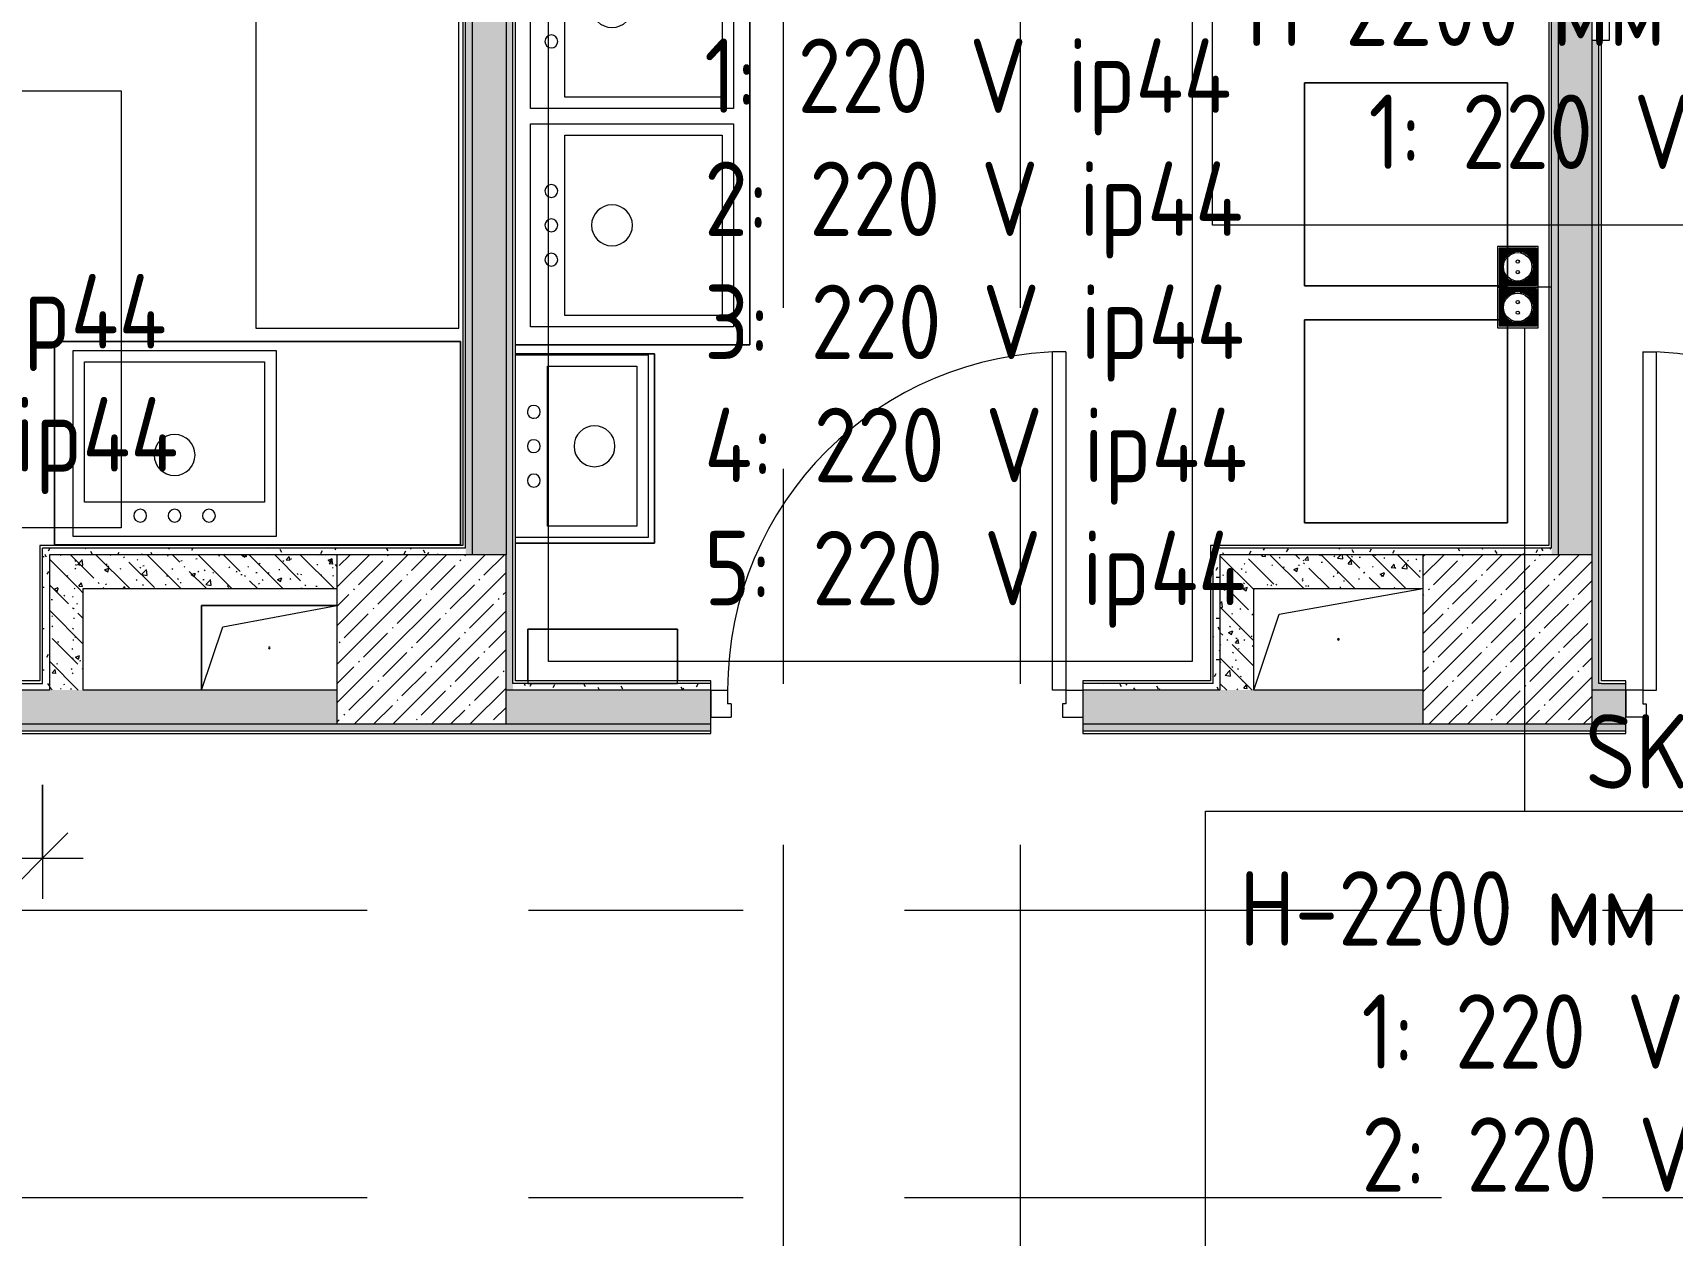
# Model space of a CAD drawing. Header units: millimetres. Extents: x 35881 to 234190, y -8553 to 29063.
# Drawn here: x 72641 to 77487, y 21189 to 24743 of the extents above; entities that cross this region are included whole.
import ezdxf

# ---------------------------------------------------------------- set-up
doc = ezdxf.new("R2010")
doc.units = ezdxf.units.MM
doc.linetypes.add('Осевая', pattern=[3175, 635, -476.25, 1587.5, -476.25])
for name, color, linetype, lineweight in [('A-ANNO-DIMS', 7, 'Continuous', 9), ('A-ANNO-DIMS-100', 7, 'Continuous', 9), ('A-DETL-GENF', 7, 'Continuous', 9), ('A-DOOR', 7, 'Continuous', 9), ('A-DOOR-1', 7, 'Continuous', 13), ('A-DOOR-FRAM', 7, 'Continuous', 13), ('A-GENM', 7, 'Continuous', 9), ('A-WALL', 7, 'Continuous', 9), ('E-ELEC-FIXT-IDEN', 7, 'Continuous', 9), ('I-WALL', 7, 'Continuous', 9), ('P-SANR-FIXT', 7, 'Continuous', 9), ('S-COLS', 7, 'Continuous', 9), ('Оси-2', 7, 'Осевая', 9), ('Электрические приборы', 7, 'Continuous', 9)]:
    doc.layers.add(name, color=color, linetype=linetype, lineweight=lineweight)
for name, color, linetype, lineweight, true_color in [('A-WALL-1', 7, 'Continuous', 9, 0x3c3c3c), ('A-WALL-FNSH-1', 7, 'Continuous', 9, 0x3c3c3c), ('I-FURN-1', 7, 'Continuous', 9, 0xf0f0f0), ('Оси розеток', 7, 'Continuous', 9, 0xff1e23)]:
    doc.layers.add(name, color=color, linetype=linetype, lineweight=lineweight, true_color=true_color)
doc.styles.add('GOST Common', font='GOST_Common.ttf', dxfattribs={"width": 0.9, "height": 220})
doc.styles.add('ISOCPEUR', font='isocpeur.ttf', dxfattribs={"width": 0.9, "height": 250})
doc.dimstyles.new('ISO-2_5_0_9К_БОЛЬШОЙ', dxfattribs={"dimscale": 304.8, "dimtxt": 248.995294, "dimasz": 0.492126, "dimexe": 0.393701, "dimexo": 0.984252, "dimgap": 0, "dimtad": 1, "dimdec": 0, "dimrnd": 10, "dimzin": 0, "dimdsep": 46, "dimtxsty": 'ISOCPEUR', "dimblk1": 'OBLIQUE', "dimblk2": 'OBLIQUE', "dimsah": 1, "dimcen": 0.09, "dimdle": 0.393701, "dimazin": 0, "dimtfac": 1, "dimtdec": 4, "dimtix": 1, "dimtmove": 0, "dimatfit": 3, "dimfxl": 1, "dimtvp": 1, "dimtolj": 1, "dimtzin": 0, "dimarcsym": 2})
pattern_1 = [(135, (0, 0), (-75.43415, -75.43415), [106.68, -17.78, 3.556, -17.78]), (135, (0, 75.39), (-75.43415, -75.43415), []), (50, (0, 0), (127.52922, -11.15758), [13.335, -146.685]), (355, (0, 0), (-24.66966, 133.74002), [10.668, -117.348]), (100.451, (10.63, -0.93), (102.85973, 122.58178), [11.333, -124.663]), (46.184, (0, 35.56), (189.75516, -29.43036), [20.002, -220.027]), (96.636, (15.81, 33.1), (166.1822, 173.1996), [17, -186.995]), (351.184, (0, 35.56), (166.18393, 173.19757), [16.002, -176.022]), (21, (17.78, 26.67), (106.13027, -71.58603), [13.335, -146.685]), (326, (17.78, 26.67), (43.26188, 128.93175), [10.668, -117.348]), (71.451, (26.62, 20.7), (149.39198, 57.34505), [11.333, -124.663]), (37.5, (0, 0), (2.162228, 59.188357), [3.353, -112.573, 3.353, -115.773, -117.792]), (37.5, (0, 0), (2.162228, 59.188357), [-235.052, 3.353, -114.44]), (7.5, (0, 0), (46.773857, 70.126152), [3.353, -64.567, 3.353, -109.906, -44.894]), (7.5, (0, 0), (46.773857, 70.126152), [-181.178, 3.353, -41.542]), (327.5, (-39.65, 0), (94.91367, -4.010093), [3.353, -41.097, 3.353, -135.331, -184.023]), (327.5, (-39.65, 0), (94.91367, -4.010093), [-183.134, 3.353, -180.67]), (317.5, (-57.43, 0), (103.69057, 17.79882), [3.353, -54.432, 3.353, -88.748, -130.683]), (317.5, (-57.43, 0), (103.69057, 17.79882), [-149.885, 3.353, -127.33])]
pattern_2 = [(0, (0, 0), (121.92, 30.48), [10.058, -81.382, 10.058, -81.382, -487.68]), (0, (0, 0), (121.92, 30.48), [-182.88, 10.058, -172.822, 10.058, -81.382, -213.36]), (0, (0, 0), (121.92, 30.48), [-457.2, 10.058, -50.902, 10.058, -142.342]), (120, (45.72, 15.24), (-87.356454, 90.345817), [10.058, -81.382, 10.058, -81.382, -487.68]), (120, (45.72, 15.24), (-87.356454, 90.345817), [-182.88, 10.058, -172.822, 10.058, -81.382, -213.36]), (120, (45.72, 15.24), (-87.356454, 90.345817), [-457.2, 10.058, -50.902, 10.058, -142.342]), (240, (60.96, 76.2), (-34.563546, -120.825817), [10.058, -81.382, 10.058, -81.382, -487.68]), (240, (60.96, 76.2), (-34.563546, -120.825817), [-182.88, 10.058, -172.822, 10.058, -81.382, -213.36]), (240, (60.96, 76.2), (-34.563546, -120.825817), [-457.2, 10.058, -50.902, 10.058, -142.342])]

# ---------------------------------------------------------------- blocks, each defined once
blk = doc.blocks.new('110_Дверь_СКБ_1Ст_Внутренняя1 - Д-11п 1100x2100h_кладовые _все__ коридор _между помещениями блока столовой__ моечные _все_ 2-32102277-План размещения напольных электротехнических лючков и розеток 1 этажа в осях 12-23')
at = {"layer": 'A-DOOR'}
blk.add_arc((-487.5, 50), 1000, 360, 90, dxfattribs=at)
at = {"layer": 'A-DOOR-1'}
for p, q in [((-487.5, 1050), (-447.5, 1050)), ((-487.5, 1050), (-487.5, 50)), ((-447.5, 50), (-447.5, 1050)), ((-487.5, 50), (-447.5, 50))]:
    blk.add_line(p, q, dxfattribs=at)
at = {"layer": 'A-DOOR-FRAM'}
for p, q in [((-487.5, 50), (-537.5, 50)), ((-537.5, 50), (-537.5, -30)), ((-487.5, 50), (-487.5, 10)), ((562.5, 50), (512.5, 50)), ((512.5, 50), (512.5, 10)), ((562.5, 50), (562.5, -30)), ((-487.5, 10), (-477.5, 10)), ((-477.5, 10), (-477.5, -30)), ((502.5, 10), (512.5, 10)), ((502.5, 10), (502.5, -30)), ((-477.5, -30), (-537.5, -30)), ((562.5, -30), (502.5, -30))]:
    blk.add_line(p, q, dxfattribs=at)
blk = doc.blocks.new('110_Дверь_СКБ_1Ст_Внутренняя1 - Д-11 1100x2100h_кладовые _все__ коридор _между помещениями блока столовой__ моечные _все_-32089444-План размещения напольных электротехнических лючков и розеток 1 этажа в осях 12-23')
at = {"layer": 'A-DOOR'}
blk.add_arc((512.5, 50), 1000, 90, 180, dxfattribs=at)
at = {"layer": 'A-DOOR-1'}
for p, q in [((512.5, 1050), (472.5, 1050)), ((472.5, 50), (472.5, 1050)), ((512.5, 1050), (512.5, 50)), ((512.5, 50), (472.5, 50))]:
    blk.add_line(p, q, dxfattribs=at)
at = {"layer": 'A-DOOR-FRAM'}
for p, q in [((-537.5, 50), (-537.5, -30)), ((-537.5, 50), (-487.5, 50)), ((-487.5, 50), (-487.5, 10)), ((512.5, 50), (512.5, 10)), ((512.5, 50), (562.5, 50)), ((562.5, 50), (562.5, -30)), ((-477.5, 10), (-487.5, 10)), ((-477.5, 10), (-477.5, -30)), ((502.5, 10), (502.5, -30)), ((512.5, 10), (502.5, 10)), ((-537.5, -30), (-477.5, -30)), ((502.5, -30), (562.5, -30))]:
    blk.add_line(p, q, dxfattribs=at)
blk = doc.blocks.new('BSC_Колонна _Прямоугольная - 500х500-V22-План размещения напольных электротехнических лючков и розеток 1 этажа в осях 12-23')
at = {"layer": 'S-COLS'}
h = blk.add_hatch(dxfattribs=at)
h.set_pattern_fill('FP_32', color=256, style=0, pattern_type=2)
h.set_pattern_definition([(45, (-77000, -22950), (-57.02463, 57.02463), []), (45, (-76942.975, -22950), (-57.02463, 57.02463), [100.806, -20.161, 3.353, -16.808])])
h.paths.add_polyline_path([(-250, -250), (250, -250), (250, 250), (-250, 250)])
for p, q in [((250, 250), (-250, 250)), ((-250, 250), (-250, -250)), ((250, -250), (250, 250)), ((-250, -250), (250, -250))]:
    blk.add_line(p, q, dxfattribs=at)
blk = doc.blocks.new('BSC_Колонна _Прямоугольная - 500х500-V23-План размещения напольных электротехнических лючков и розеток 1 этажа в осях 12-23')
at = {"layer": 'S-COLS'}
h = blk.add_hatch(dxfattribs=at)
h.set_pattern_fill('FP_33', color=256, style=0, pattern_type=2)
h.set_pattern_definition([(45, (-73790, -22950), (-57.02463, 57.02463), []), (45, (-73732.975, -22950), (-57.02463, 57.02463), [100.806, -20.161, 3.353, -16.808])])
h.paths.add_polyline_path([(-250, -250), (250, -250), (250, 250), (-250, 250)])
for p, q in [((250, 250), (-250, 250)), ((-250, 250), (-250, -250)), ((250, -250), (250, 250)), ((-250, -250), (250, -250))]:
    blk.add_line(p, q, dxfattribs=at)
blk = doc.blocks.new('GM_Отверстие прямоугольное _в плите_ - Отверстие-21612502-План размещения напольных электротехнических лючков и розеток 1 этажа в осях 12-23')
at = {"layer": 'A-GENM'}
for p, q in [((-200, -125), (-200, 125)), ((-200, 125), (200, 125)), ((200, 125), (-200, 125)), ((-200, 125), (-200, -125)), ((-137.5, 62.5), (200, 125)), ((-200, -125), (-137.5, 62.5))]:
    blk.add_line(p, q, dxfattribs=at)
for start, end in [(360, 180), (180, 360)]:
    blk.add_arc((0, 0), 2.5, start, end, dxfattribs=at)
blk = doc.blocks.new('Штора противопожарная_Рен - ШТ_700х700-22567375-План размещения напольных электротехнических лючков и розеток 1 этажа в осях 12-23')
at = {"layer": 'A-DOOR'}
for p, q in [((-430, 100), (-350, 100)), ((-430, 50), (-430, 100)), ((-350, 100), (-350, 50)), ((350, 100), (430, 100)), ((350, 50), (350, 100)), ((430, 100), (430, 50)), ((-350, 50), (-430, 50)), ((-350, 77.5), (350, 77.5)), ((-350, 72.5), (-350, 77.5)), ((350, 72.5), (-350, 72.5)), ((350, 77.5), (350, 72.5)), ((430, 50), (350, 50))]:
    blk.add_line(p, q, dxfattribs=at)
blk = doc.blocks.new('GM_Отверстие прямоугольное _в плите_ - Отверстие-21610241-План размещения напольных электротехнических лючков и розеток 1 этажа в осях 12-23')
at = {"layer": 'A-GENM'}
for p, q in [((-175, 75), (250, 150)), ((-250, -150), (-175, 75))]:
    blk.add_line(p, q, dxfattribs=at)
for start, end in [(360, 180), (180, 360)]:
    blk.add_arc((0, 0), 2.5, start, end, dxfattribs=at)
blk = doc.blocks.new('Стол базовый прямоугольный - 1_8п-25625871-План размещения напольных электротехнических лючков и розеток 1 этажа в осях 12-23')
at = {"layer": 'I-FURN-1'}
for p, q in [((500, 300), (-500, 300)), ((-500, 300), (-500, -300)), ((500, -300), (500, 300)), ((-500, -300), (500, -300))]:
    blk.add_line(p, q, dxfattribs=at)
blk = doc.blocks.new('Мойка кухонная - Мойка Steel Hammer SH R 5151 GLOWE 5-25632126-План размещения напольных электротехнических лючков и розеток 1 этажа в осях 12-23')
at = {"layer": 'P-SANR-FIXT'}
for p, q in [((-300, 550), (300, 550)), ((-300, 0), (-300, 550)), ((300, 550), (300, 0)), ((-266.6, 516.4), (266.1, 516.4)), ((-266.6, 102.3), (-266.6, 516.4)), ((266.1, 516.4), (266.1, 102.3)), ((266.1, 102.3), (-266.6, 102.3)), ((300, 0), (-300, 0))]:
    blk.add_line(p, q, dxfattribs=at)
for centre, radius, start, end in [((0, 241.3), 60.5, 0, 180), ((0, 241.3), 60.5, 180, 0), ((-101.6, 61.9), 19, 90, 180), ((-101.6, 61.9), 19, 180, 270), ((-101.6, 61.9), 19.1, 0, 90), ((-101.6, 61.9), 19, 270, 0), ((0, 61.9), 19, 0, 180), ((0, 61.9), 19, 180, 0), ((101.6, 61.9), 19.1, 0, 180), ((101.6, 61.9), 19.1, 180, 0)]:
    blk.add_arc(centre, radius, start, end, dxfattribs=at)
blk = doc.blocks.new('Мойка кухонная - Мойка Steel Hammer SH R 5151 GLOWE 4-25623908-План размещения напольных электротехнических лючков и розеток 1 этажа в осях 12-23')
at = {"layer": 'P-SANR-FIXT'}
for p, q in [((-300, 600), (300, 600)), ((-300, 0), (-300, 600)), ((300, 600), (300, 0)), ((-266.6, 566.4), (266.1, 566.4)), ((-266.6, 102.3), (-266.6, 566.4)), ((266.1, 566.4), (266.1, 102.3)), ((266.1, 102.3), (-266.6, 102.3)), ((300, 0), (-300, 0))]:
    blk.add_line(p, q, dxfattribs=at)
for centre, radius, start, end in [((0, 241.3), 60.5, 0, 180), ((0, 241.3), 60.5, 180, 0), ((-101.6, 61.9), 19, 90, 180), ((-101.6, 61.9), 19, 180, 270), ((-101.6, 61.9), 19.1, 0, 90), ((-101.6, 61.9), 19, 270, 0), ((0, 61.9), 19, 0, 180), ((0, 61.9), 19, 180, 0), ((101.6, 61.9), 19.1, 0, 180), ((101.6, 61.9), 19.1, 180, 0)]:
    blk.add_arc(centre, radius, start, end, dxfattribs=at)
blk = doc.blocks.new('Мойка кухонная - Мойка Steel Hammer SH R 5151 GLOWE 2-V164-План размещения напольных электротехнических лючков и розеток 1 этажа в осях 12-23')
at = {"layer": 'P-SANR-FIXT'}
for p, q in [((-270, 400), (270, 400)), ((-270, 8), (-270, 400)), ((270, 400), (270, 8)), ((-236.6, 366.4), (236.1, 366.4)), ((-236.6, 102.3), (-236.6, 366.4)), ((236.1, 366.4), (236.1, 102.3)), ((236.1, 102.3), (-236.6, 102.3))]:
    blk.add_line(p, q, dxfattribs=at)
for centre, radius, start, end in [((0, 241.3), 60.5, 0, 180), ((0, 241.3), 60.5, 180, 0), ((-101.6, 61.9), 19, 90, 180), ((-101.6, 61.9), 19, 180, 270), ((-101.6, 61.9), 19.1, 0, 90), ((-101.6, 61.9), 19, 270, 0), ((0, 61.9), 19, 0, 180), ((0, 61.9), 19, 180, 0), ((101.6, 61.9), 19.1, 0, 180), ((101.6, 61.9), 19.1, 180, 0)]:
    blk.add_arc(centre, radius, start, end, dxfattribs=at)
blk = doc.blocks.new('Холодильник встроенный 1180 мм - 6_9п-25546520-План размещения напольных электротехнических лючков и розеток 1 этажа в осях 12-23')
at = {"layer": 'I-FURN-1'}
for p, q in [((305.1, 329.9), (-294.9, 329.9)), ((-294.9, 329.9), (-294.9, -270.1)), ((-294.9, -270.1), (-294.9, 329.9)), ((-294.9, 329.9), (305.1, 329.9)), ((305.1, -270.1), (305.1, 329.9)), ((305.1, 329.9), (305.1, -270.1)), ((-294.9, -270.1), (305.1, -270.1)), ((305.1, -270.1), (-294.9, -270.1))]:
    blk.add_line(p, q, dxfattribs=at)
blk = doc.blocks.new('Блок Розеток и Выключателей - Блок Розеток и Выключателей_SK2-27368989-План размещения напольных электротехнических лючков и розеток 1 этажа в осях 12-23')
at = {"layer": 'A-DETL-GENF'}
for p, q in [((0, 160), (-120, 160)), ((-120, 160), (-120, 40)), ((-115.2, 44.8), (-115.2, 155.2)), ((-4.8, 155.2), (-115.2, 155.2)), ((-112.8, 47.2), (-112.8, 152.8)), ((-7.2, 152.8), (-112.8, 152.8)), ((-9.6, 150.4), (-110.4, 150.4)), ((-110.4, 49.6), (-110.4, 150.4)), ((-12, 148), (-108, 148)), ((-108, 52), (-108, 148)), ((-14.4, 145.6), (-105.6, 145.6)), ((-105.6, 54.4), (-105.6, 145.6)), ((-14.4, 54.4), (-14.4, 145.6)), ((-12, 52), (-12, 148)), ((-9.6, 49.6), (-9.6, 150.4)), ((-7.2, 47.2), (-7.2, 152.8)), ((-4.8, 44.8), (-4.8, 155.2)), ((120, 160), (0, 160)), ((0, 160), (0, 40)), ((0, 40), (0, 160)), ((4.8, 44.8), (4.8, 155.2)), ((115.2, 155.2), (4.8, 155.2)), ((7.2, 47.2), (7.2, 152.8)), ((112.8, 152.8), (7.2, 152.8)), ((110.4, 150.4), (9.6, 150.4)), ((9.6, 49.6), (9.6, 150.4)), ((108, 148), (12, 148)), ((12, 52), (12, 148)), ((105.6, 145.6), (14.4, 145.6)), ((14.4, 54.4), (14.4, 145.6)), ((105.6, 54.4), (105.6, 145.6)), ((108, 52), (108, 148)), ((110.4, 49.6), (110.4, 150.4)), ((112.8, 47.2), (112.8, 152.8)), ((115.2, 44.8), (115.2, 155.2)), ((120, 40), (120, 160)), ((-69.6, 143.2), (-103.2, 143.2)), ((-103.2, 143.2), (-103.2, 107.2)), ((-76.8, 140.8), (-100.8, 140.8)), ((-100.8, 140.8), (-100.8, 116.8)), ((-81.6, 138.4), (-98.4, 138.4)), ((-98.4, 138.4), (-98.4, 121.6)), ((-86.4, 136), (-96, 136)), ((-96, 136), (-96, 126.4)), ((-88.8, 133.6), (-93.6, 133.6)), ((-93.6, 133.6), (-93.6, 128.8)), ((-50.4, 143.2), (-16.8, 143.2)), ((-43.2, 140.8), (-19.2, 140.8)), ((-38.4, 138.4), (-21.6, 138.4)), ((-33.6, 136), (-24, 136)), ((-31.2, 133.6), (-26.4, 133.6)), ((-26.4, 133.6), (-26.4, 128.8)), ((-24, 136), (-24, 126.4)), ((-21.6, 138.4), (-21.6, 121.6)), ((-19.2, 140.8), (-19.2, 116.8)), ((-16.8, 143.2), (-16.8, 107.2)), ((50.4, 143.2), (16.8, 143.2)), ((16.8, 143.2), (16.8, 107.2)), ((43.2, 140.8), (19.2, 140.8)), ((19.2, 140.8), (19.2, 116.8)), ((38.4, 138.4), (21.6, 138.4)), ((21.6, 138.4), (21.6, 121.6)), ((33.6, 136), (24, 136)), ((24, 136), (24, 126.4)), ((31.2, 133.6), (26.4, 133.6)), ((26.4, 133.6), (26.4, 128.8)), ((69.6, 143.2), (103.2, 143.2)), ((76.8, 140.8), (100.8, 140.8)), ((81.6, 138.4), (98.4, 138.4)), ((86.4, 136), (96, 136)), ((88.8, 133.6), (93.6, 133.6)), ((93.6, 133.6), (93.6, 128.8)), ((96, 136), (96, 126.4)), ((98.4, 138.4), (98.4, 121.6)), ((100.8, 140.8), (100.8, 116.8)), ((103.2, 143.2), (103.2, 107.2)), ((-9.6, 49.6), (-110.4, 49.6)), ((-12, 52), (-108, 52)), ((-14.4, 54.4), (-105.6, 54.4)), ((-103.2, 56.8), (-103.2, 92.8)), ((-69.6, 56.8), (-103.2, 56.8)), ((-100.8, 59.2), (-100.8, 83.2)), ((-76.8, 59.2), (-100.8, 59.2)), ((-98.4, 61.6), (-98.4, 78.4)), ((-81.6, 61.6), (-98.4, 61.6)), ((-96, 64), (-96, 73.6)), ((-86.4, 64), (-96, 64)), ((-93.6, 66.4), (-93.6, 71.2)), ((-88.8, 66.4), (-93.6, 66.4)), ((-50.4, 56.8), (-16.8, 56.8)), ((-43.2, 59.2), (-19.2, 59.2)), ((-38.4, 61.6), (-21.6, 61.6)), ((-33.6, 64), (-24, 64)), ((-31.2, 66.4), (-26.4, 66.4)), ((-26.4, 66.4), (-26.4, 71.2)), ((-24, 64), (-24, 73.6)), ((-21.6, 61.6), (-21.6, 78.4)), ((-19.2, 59.2), (-19.2, 83.2)), ((-16.8, 56.8), (-16.8, 92.8)), ((110.4, 49.6), (9.6, 49.6)), ((108, 52), (12, 52)), ((105.6, 54.4), (14.4, 54.4)), ((16.8, 56.8), (16.8, 92.8)), ((50.4, 56.8), (16.8, 56.8)), ((19.2, 59.2), (19.2, 83.2)), ((43.2, 59.2), (19.2, 59.2)), ((21.6, 61.6), (21.6, 78.4)), ((38.4, 61.6), (21.6, 61.6)), ((24, 64), (24, 73.6)), ((33.6, 64), (24, 64)), ((26.4, 66.4), (26.4, 71.2)), ((31.2, 66.4), (26.4, 66.4)), ((69.6, 56.8), (103.2, 56.8)), ((76.8, 59.2), (100.8, 59.2)), ((81.6, 61.6), (98.4, 61.6)), ((86.4, 64), (96, 64)), ((88.8, 66.4), (93.6, 66.4)), ((93.6, 66.4), (93.6, 71.2)), ((96, 64), (96, 73.6)), ((98.4, 61.6), (98.4, 78.4)), ((100.8, 59.2), (100.8, 83.2)), ((103.2, 56.8), (103.2, 92.8)), ((-120, 40), (0, 40)), ((-4.8, 44.8), (-115.2, 44.8)), ((-7.2, 47.2), (-112.8, 47.2)), ((0, 40), (120, 40)), ((115.2, 44.8), (4.8, 44.8)), ((112.8, 47.2), (7.2, 47.2))]:
    blk.add_line(p, q, dxfattribs=at)
for centre, radius in [((-60, 100), 42), ((-75.6, 100), 4.8), ((-44.4, 100), 4.8), ((60, 100), 42), ((44.4, 100), 4.8), ((75.6, 100), 4.8)]:
    blk.add_circle(centre, radius, dxfattribs=at)
at = {"layer": 'Оси розеток'}
blk.add_line((0, 0), (0, 40), dxfattribs=at)
blk = doc.blocks.new('DIMBLOCK88-План размещения напольных электротехнических лючков и розеток 1 этажа в осях 12-23')
at = {"layer": 'A-ANNO-DIMS-100'}
for p, q in [((72670, 22520), (72670, 22183)), ((72670, 22303), (72670, 22520)), ((71960, 22479), (71960, 22183)), ((71960, 22303), (71960, 22479)), ((71960, 22303), (72790, 22303))]:
    blk.add_line(p, q, dxfattribs=at)
at = {"layer": 'A-ANNO-DIMS-100', "lineweight": 20}
for p, q in [((71960, 22303), (72035, 22378)), ((72670, 22303), (72745, 22378)), ((71960, 22303), (71885, 22228)), ((72670, 22303), (72595, 22228))]:
    blk.add_line(p, q, dxfattribs=at)
at = {"layer": 'A-ANNO-DIMS-100', "color": 0, "insert": (72099.5, 22629.6), "char_height": 250, "width": 517.144, "attachment_point": 1, "line_spacing_factor": 1.149209, "style": 'ISOCPEUR'}
blk.add_mtext('710', dxfattribs=at)
blk = doc.blocks.new('_Oblique')
at = {"color": 0, "linetype": 'ByBlock', "lineweight": -2}
blk.add_line((-0.5, -0.5), (0.5, 0.5), dxfattribs=at)

msp = doc.modelspace()

# ---------------------------------------------------------------- hatches: boundary and pattern name
at = {"layer": 'I-WALL'}
h = msp.add_hatch(dxfattribs=at)
h.set_pattern_fill('FP_58', color=256, style=0, pattern_type=2)
h.set_pattern_definition(pattern_2)
h.paths.add_polyline_path([(77270, 22800), (77270, 24720), (77250, 24720), (77250, 22800)])
h.paths.add_polyline_path([(77250, 25580), (77270, 25580), (77270, 26900), (77250, 26900), (77250, 25795.2)])
h = msp.add_hatch(dxfattribs=at)
h.set_pattern_fill('FP_58', color=256, style=0, pattern_type=2)
h.set_pattern_definition(pattern_2)
h.paths.add_polyline_path([(74060, 22800), (74060, 26870), (74040, 26870), (74040, 22800)])
h = msp.add_hatch(dxfattribs=at)
h.set_pattern_fill('FP_58', color=256, style=0, pattern_type=2)
h.set_pattern_definition(pattern_2)
h.paths.add_polyline_path([(73940, 23200), (73940, 26580), (73920, 26580), (73920, 23200)])
h = msp.add_hatch(dxfattribs=at)
h.set_pattern_fill('FP_22', color=256, style=0, pattern_type=2)
h.set_pattern_definition(pattern_1)
h.paths.add_polyline_path([(73940, 23200), (74040, 23200), (74040, 26600), (73940, 26600), (73940, 23359.5)])
h = msp.add_hatch(dxfattribs=at)
h.set_pattern_fill('FP_22', color=256, style=0, pattern_type=2)
h.set_pattern_definition(pattern_1)
h.paths.add_polyline_path([(77230, 23200), (77250, 23200), (77250, 24800), (77150, 24800), (77150, 23200)])
h.paths.add_polyline_path([(77150, 25500), (77250, 25500), (77250, 26600), (77150, 26600), (77150, 25580)])
h = msp.add_hatch(dxfattribs=at)
h.set_pattern_fill('FP_58', color=256, style=0, pattern_type=2)
h.set_pattern_definition(pattern_2)
h.paths.add_polyline_path([(77130, 23200), (77150, 23200), (77150, 24800), (77130, 24800), (77130, 23220)])
h.paths.add_polyline_path([(77130, 25500), (77150, 25500), (77150, 26310), (77130, 26310), (77130, 25795.2)])
h = msp.add_hatch(dxfattribs=at)
h.set_pattern_fill('FP_58', color=256, style=0, pattern_type=2)
h.set_pattern_definition(pattern_2)
h.paths.add_polyline_path([(73176.6, 23200), (73920, 23200), (73920, 23220), (72670, 23220), (72670, 23200), (72994.8, 23200)])
h = msp.add_hatch(dxfattribs=at)
h.set_pattern_fill('FP_58', color=256, style=0, pattern_type=2)
h.set_pattern_definition(pattern_2)
h.paths.add_polyline_path([(77130, 23200), (77130, 23220), (76130, 23220), (76130, 23200), (76813.6, 23200)])
h = msp.add_hatch(dxfattribs=at)
h.set_pattern_fill('FP_58', color=256, style=0, pattern_type=2)
h.set_pattern_definition(pattern_2)
h.paths.add_polyline_path([(72690, 22800), (72690, 23200), (72670, 23200), (72670, 22800)])
h = msp.add_hatch(dxfattribs=at)
h.set_pattern_fill('FP_22', color=256, style=0, pattern_type=2)
h.set_pattern_definition(pattern_1)
h.paths.add_polyline_path([(73540, 23100), (73540, 23200), (72690, 23200), (72690, 23100), (73176.6, 23100)])
h = msp.add_hatch(dxfattribs=at)
h.set_pattern_fill('FP_58', color=256, style=0, pattern_type=2)
h.set_pattern_definition(pattern_2)
h.paths.add_polyline_path([(76150, 22800), (76150, 23200), (76130, 23200), (76130, 22800)])
h = msp.add_hatch(dxfattribs=at)
h.set_pattern_fill('FP_22', color=256, style=0, pattern_type=2)
h.set_pattern_definition(pattern_1)
h.paths.add_polyline_path([(76750, 23100), (76750, 23200), (76150, 23200), (76150, 23100), (76250, 23100)])
h = msp.add_hatch(dxfattribs=at)
h.set_pattern_fill('FP_22', color=256, style=0, pattern_type=2)
h.set_pattern_definition(pattern_1)
h.paths.add_polyline_path([(72790, 22800), (72790, 23100), (72690, 23100), (72690, 22800)])
h = msp.add_hatch(dxfattribs=at)
h.set_pattern_fill('FP_22', color=256, style=0, pattern_type=2)
h.set_pattern_definition(pattern_1)
h.paths.add_polyline_path([(76250, 22800), (76250, 23100), (76150, 23100), (76150, 22800)])
h = msp.add_hatch(dxfattribs=at)
h.set_pattern_fill('FP_22', color=256, style=0, pattern_type=2)
h.set_pattern_definition(pattern_1)
h.paths.add_polyline_path([(82200, 22700), (82430, 22700), (82430, 22800), (82200, 22800)])
h.paths.add_polyline_path([(81150, 22700), (81250, 22700), (81250, 22800), (81150, 22800), (81150, 22796.4)])
h.paths.add_polyline_path([(80650, 22700), (80650, 22800), (78450, 22800), (78450, 22700), (80450.5, 22700)])
h.paths.add_polyline_path([(77250, 22700), (77350, 22700), (77350, 22800), (77250, 22800), (77250, 22709.1)])
h.paths.add_polyline_path([(76750, 22700), (76750, 22800), (75744.8, 22800), (75744.8, 22700), (76086.2, 22700)])
h.paths.add_polyline_path([(74644.8, 22700), (74644.8, 22800), (74040, 22800), (74040, 22700), (74631.4, 22700)])
h.paths.add_polyline_path([(73176.6, 22700), (73540, 22700), (73540, 22800), (70810, 22800), (70810, 22700), (72449.2, 22700)])
h.paths.add_polyline_path([(70267, 22700), (70310, 22700), (70310, 22800), (70210, 22800), (70210, 22700)])
h.paths.add_polyline_path([(68310, 22700), (69110, 22700), (69110, 22800), (68310, 22800), (68310, 22750.6)])
h = msp.add_hatch(dxfattribs=at)
h.set_pattern_fill('FP_58', color=256, style=0, pattern_type=2)
h.set_pattern_definition(pattern_2)
h.paths.add_polyline_path([(71160, 22800), (72670, 22800), (72670, 22820), (71160, 22820)])
h = msp.add_hatch(dxfattribs=at)
h.set_pattern_fill('FP_58', color=256, style=0, pattern_type=2)
h.set_pattern_definition(pattern_2)
h.paths.add_polyline_path([(75744.8, 22800), (76130, 22800), (76130, 22820), (75744.8, 22820)])
h.paths.add_polyline_path([(74060, 22800), (74644.8, 22800), (74644.8, 22820), (74060, 22820)])
h = msp.add_hatch(dxfattribs=at)
h.set_pattern_fill('FP_58', color=256, style=0, pattern_type=2)
h.set_pattern_definition(pattern_2)
h.paths.add_polyline_path([(80450.5, 22800), (80650, 22800), (80650, 22820), (78450, 22820), (78450, 22800), (78995.7, 22800)])
h.paths.add_polyline_path([(77270, 22800), (77350, 22800), (77350, 22820), (77270, 22820)])
h = msp.add_hatch(dxfattribs=at)
h.set_pattern_fill('FP_58', color=256, style=0, pattern_type=2)
h.set_pattern_definition(pattern_2)
h.paths.add_polyline_path([(82310, 22680), (82330, 22680), (82330, 22700), (82200, 22700), (82200, 22680)])
h.paths.add_polyline_path([(81250, 22680), (81250, 22700), (78450, 22700), (78450, 22680), (80450.5, 22680)])
h.paths.add_polyline_path([(77350, 22680), (77350, 22700), (75744.8, 22700), (75744.8, 22680), (76813.6, 22680)])
h.paths.add_polyline_path([(74644.8, 22680), (74644.8, 22700), (70210, 22700), (70210, 22680), (74631.4, 22680)])
h.paths.add_polyline_path([(69110, 22680), (69110, 22700), (68310, 22700), (68310, 22680), (68812.3, 22680)])

# ---------------------------------------------------------------- linework, layer by layer
at = {"layer": 'A-WALL'}
for p, q in [((74060, 22820), (74060, 26870)), ((73920, 23220), (73920, 26580)), ((77130, 23220), (77130, 24800)), ((77270, 22820), (77270, 24720)), ((73920, 23220), (72670, 23220)), ((72670, 22820), (72670, 23220)), ((77130, 23220), (76130, 23220)), ((76130, 22820), (76130, 23220)), ((71180, 22820), (72670, 22820)), ((74644.8, 22820), (74060, 22820)), ((76130, 22820), (75744.8, 22820))]:
    msp.add_line(p, q, dxfattribs=at)
at = {"layer": 'A-WALL-1'}
for p, q in [((74040, 26870), (74040, 23200)), ((73940, 26600), (73940, 23200)), ((77150, 24800), (77150, 23200)), ((77250, 23200), (77250, 24720)), ((73540, 23200), (72690, 23200)), ((72690, 23200), (72690, 22800)), ((76750, 23200), (76150, 23200)), ((76150, 23200), (76150, 22800)), ((72790, 23100), (73540, 23100)), ((72790, 22800), (72790, 23100)), ((76250, 23100), (76750, 23100)), ((76250, 22800), (76250, 23100)), ((72690, 22800), (71160, 22800)), ((73540, 22800), (72790, 22800)), ((74644.8, 22800), (74040, 22800)), ((74644.8, 22680), (74644.8, 22820)), ((75744.8, 22820), (75744.8, 22680)), ((76150, 22800), (75744.8, 22800)), ((76750, 22800), (76250, 22800)), ((77350, 22800), (77250, 22800)), ((77278, 22820), (77270, 22820)), ((77350, 22680), (77350, 22820)), ((70210, 22680), (74644.8, 22680)), ((70810, 22700), (73540, 22700)), ((74040, 22700), (74644.8, 22700)), ((75744.8, 22700), (76750, 22700)), ((75744.8, 22680), (77350, 22680)), ((77250, 22700), (77350, 22700))]:
    msp.add_line(p, q, dxfattribs=at)
at = {"layer": 'A-WALL-FNSH-1'}
for p, q in [((74068, 22828), (74068, 26852)), ((73912, 26572), (73912, 23228)), ((77122, 26302), (77122, 23228)), ((77278, 22828), (77278, 24720)), ((72662, 23228), (72662, 22828)), ((73912, 23228), (72662, 23228)), ((76122, 23228), (76122, 22828)), ((77122, 23228), (76122, 23228)), ((72662, 22828), (71188, 22828)), ((74644.8, 22828), (74068, 22828)), ((74644.8, 22820), (74644.8, 22828)), ((76122, 22828), (75744.8, 22828)), ((75744.8, 22828), (75744.8, 22820)), ((77350, 22828), (77278, 22828)), ((77350, 22820), (77350, 22828)), ((77278, 22820), (77350, 22820)), ((74644.8, 22672), (74644.8, 22680)), ((75744.8, 22680), (75744.8, 22672)), ((77350, 22672), (77350, 22680)), ((70210, 22672), (74644.8, 22672)), ((75744.8, 22672), (77350, 22672))]:
    msp.add_line(p, q, dxfattribs=at)
at = {"layer": 'E-ELEC-FIXT-IDEN'}
msp.add_line((77050, 23871.2), (77050, 22442.7), dxfattribs=at)
at = {"layer": 'E-ELEC-FIXT-IDEN', "flags": 128}
for points in [[(74164.8, 25267.6), (76067.6, 25267.6), (76067.6, 22884.6), (74164.8, 22884.6)], [(76128.3, 25101.9), (77971.7, 25101.9), (77971.7, 24173.9), (76128.3, 24173.9)], [(71017.6, 24571.1), (72902.4, 24571.1), (72902.4, 23280.1), (71017.6, 23280.1)], [(76107.6, 22442.7), (77992.4, 22442.7), (77992.4, 21151.7), (76107.6, 21151.7)]]:
    msp.add_lwpolyline(points, close=True, dxfattribs=at)
at = {"layer": 'I-FURN-1'}
for p, q in [((74760.1, 23821), (74760.1, 25161)), ((74760.1, 25161), (74760.1, 23821)), ((73905.2, 23830), (72705.2, 23830)), ((72705.2, 23830), (72705.2, 23230)), ((72705.2, 23230), (72705.2, 23830)), ((72705.2, 23830), (73905.2, 23830)), ((73905.2, 23230), (73905.2, 23830)), ((73905.2, 23830), (73905.2, 23230)), ((74068, 23821), (74760.1, 23821)), ((74760.1, 23821), (74068, 23821)), ((74478.6, 23794.4), (74068, 23794.4)), ((74068, 23794.4), (74478.6, 23794.4)), ((74478.6, 23234.2), (74478.6, 23794.4)), ((74478.6, 23794.4), (74478.6, 23234.2)), ((72705.2, 23230), (73905.2, 23230)), ((73905.2, 23230), (72705.2, 23230)), ((74068, 23234.2), (74478.6, 23234.2)), ((74478.6, 23234.2), (74068, 23234.2)), ((74103.8, 22980.7), (74103.8, 22819.3)), ((74546.2, 22980.7), (74103.8, 22980.7)), ((74103.8, 22980.7), (74546.2, 22980.7)), ((74103.8, 22828), (74103.8, 22980.7)), ((74546.2, 22819.3), (74546.2, 22980.7)), ((74546.2, 22980.7), (74546.2, 22828)), ((74103.8, 22819.3), (74546.2, 22819.3))]:
    msp.add_line(p, q, dxfattribs=at)
at = {"layer": 'Оси-2'}
for p, q in [((75560, 593.7), (75560, 25078.1)), ((74860, 593.7), (74860, 24898.1)), ((39180.8, 22150), (82200, 22150)), ((39180.8, 21300), (82200, 21300))]:
    msp.add_line(p, q, dxfattribs=at)

# ---------------------------------------------------------------- block references
at = {"layer": 'A-DOOR', "rotation": 270}
msp.add_blockref('Штора противопожарная_Рен - ШТ_700х700-22567375-План размещения напольных электротехнических лючков и розеток 1 этажа в осях 12-23', (77200, 25150), dxfattribs=at)
at = {"layer": 'A-DOOR'}
for name, p in [('110_Дверь_СКБ_1Ст_Внутренняя1 - Д-11 1100x2100h_кладовые _все__ коридор _между помещениями блока столовой__ моечные _все_-32089444-План размещения напольных электротехнических лючков и розеток 1 этажа в осях 12-23', (75182.3, 22750)), ('110_Дверь_СКБ_1Ст_Внутренняя1 - Д-11п 1100x2100h_кладовые _все__ коридор _между помещениями блока столовой__ моечные _все_ 2-32102277-План размещения напольных электротехнических лючков и розеток 1 этажа в осях 12-23', (77887.5, 22750))]:
    msp.add_blockref(name, p, dxfattribs=at)
at = {"layer": 'A-GENM'}
for name, p in [('GM_Отверстие прямоугольное _в плите_ - Отверстие-21610241-План размещения напольных электротехнических лючков и розеток 1 этажа в осях 12-23', (76500, 22950)), ('GM_Отверстие прямоугольное _в плите_ - Отверстие-21612502-План размещения напольных электротехнических лючков и розеток 1 этажа в осях 12-23', (73340, 22925))]:
    msp.add_blockref(name, p, dxfattribs=at)
at = {"layer": 'I-FURN-1'}
for name, p, rotation in [('Стол базовый прямоугольный - 1_8п-25625871-План размещения напольных электротехнических лючков и розеток 1 этажа в осях 12-23', (73600, 24370), 89.99999999999967), ('Холодильник встроенный 1180 мм - 6_9п-25546520-План размещения напольных электротехнических лючков и розеток 1 этажа в осях 12-23', (76670, 24300), 270.0000000000001), ('Холодильник встроенный 1180 мм - 6_9п-25546520-План размещения напольных электротехнических лючков и розеток 1 этажа в осях 12-23', (76670, 23600), 270.0000000000001)]:
    msp.add_blockref(name, p, dxfattribs=dict(at, rotation=rotation))
at = {"layer": 'P-SANR-FIXT'}
for name, p, rotation in [('Мойка кухонная - Мойка Steel Hammer SH R 5151 GLOWE 4-25623908-План размещения напольных электротехнических лючков и розеток 1 этажа в осях 12-23', (74111.7, 24818.9), 270.0000000000002), ('Мойка кухонная - Мойка Steel Hammer SH R 5151 GLOWE 4-25623908-План размещения напольных электротехнических лючков и розеток 1 этажа в осях 12-23', (74111.7, 24173.9), 270.0000000000002), ('Мойка кухонная - Мойка Steel Hammer SH R 5151 GLOWE 2-V164-План размещения напольных электротехнических лючков и розеток 1 этажа в осях 12-23', (74060, 23521), 270.0000000000006)]:
    msp.add_blockref(name, p, dxfattribs=dict(at, rotation=rotation))
msp.add_blockref('Мойка кухонная - Мойка Steel Hammer SH R 5151 GLOWE 5-25632126-План размещения напольных электротехнических лючков и розеток 1 этажа в осях 12-23', (73060, 23253.7), dxfattribs=at)
at = {"layer": 'S-COLS'}
for name, p in [('BSC_Колонна _Прямоугольная - 500х500-V23-План размещения напольных электротехнических лючков и розеток 1 этажа в осях 12-23', (73790, 22950)), ('BSC_Колонна _Прямоугольная - 500х500-V22-План размещения напольных электротехнических лючков и розеток 1 этажа в осях 12-23', (77000, 22950))]:
    msp.add_blockref(name, p, dxfattribs=at)
at = {"layer": 'Электрические приборы', "rotation": 90.00000000000065}
msp.add_blockref('Блок Розеток и Выключателей - Блок Розеток и Выключателей_SK2-27368989-План размещения напольных электротехнических лючков и розеток 1 этажа в осях 12-23', (77130, 23991.2), dxfattribs=at)

# ---------------------------------------------------------------- texts
at = {"layer": 'E-ELEC-FIXT-IDEN', "char_height": 220, "attachment_point": 1, "style": 'GOST Common'}
for s, insert, width in [('H-2200 ', (76228.3, 24924.2), 1096.708), ('мм', (77133.2, 24924.2), 375.19), ('   1: 220 V ip44', (74264.8, 24726.1), 1984.177), ('   1: 220 V ip44', (76228.3, 24560.4), 1984.177), ('   2: 220 V ip44', (74264.8, 24362.3), 2034.683), ('   1: 220 V ip44', (71117.6, 24029.7), 1984.177), ('   3: 220 V ip44', (74264.8, 23998.5), 2027.468), ('   2: 220 V ip44', (71117.6, 23665.9), 2034.683), ('   4: 220 V ip44', (74264.8, 23634.7), 2056.328), ('   5: 220 V ip44', (74264.8, 23270.9), 2034.683), ('SK-2', (77229.2, 22729), 707.088), ('H-2200 ', (76207.6, 22265), 1096.708), ('мм', (77112.5, 22265), 375.19), ('   1: 220 V ip44', (76207.6, 21901.2), 1984.177), ('   2: 220 V ip44', (76207.6, 21537.4), 2034.683)]:
    msp.add_mtext(s, dxfattribs=dict(at, insert=insert, width=width))

# ---------------------------------------------------------------- dimensions: what is measured, and where the dimension line sits
at = {"layer": 'A-ANNO-DIMS'}
dim = msp.add_linear_dim(base=(72670, 22303), p1=(71960, 22779), p2=(72670, 22820), dimstyle='ISO-2_5_0_9К_БОЛЬШОЙ', override={"dimpost": '<>', "dimfxl": 711.182868}, dxfattribs=at)
dim.commit()
dim.dimension.update_dxf_attribs({"geometry": 'DIMBLOCK88-План размещения напольных электротехнических лючков и розеток 1 этажа в осях 12-23', "text_midpoint": (72315, 22428)})

doc.saveas('drawing.dxf')
